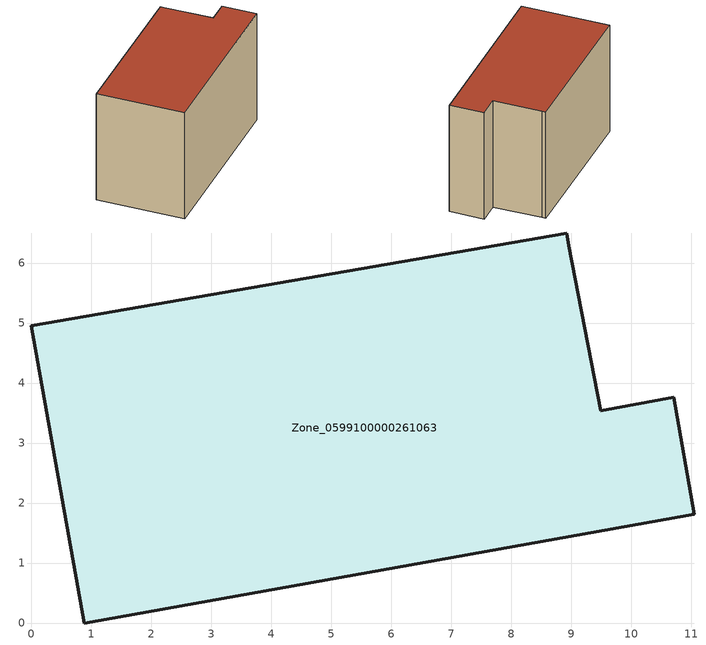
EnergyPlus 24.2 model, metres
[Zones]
Zone_0599100000261063
 floor ground (C_G): 8.96,6.29 9.49,3.54 10.71,3.76 11.05,1.81 0.88,0 0,4.96 8.92,6.5 z0
 wall outside (C_F): 0.88,0 11.05,1.81 10.71,3.76 9.49,3.54 8.96,6.29 8.92,6.5 0,4.96 0.88,0 z0:6.74
 roof outside (C_R): 9.49,3.54 8.96,6.29 8.92,6.5 0,4.96 0.88,0 11.05,1.81 10.71,3.76 z6.74
[BUILDING]
Pand.0599100000261063: North Axis=0; Terrain=City; Loads Convergence Tolerance Value=0.04; Temperature Convergence Tolerance Value=0.4; Solar Distribution=FullExterior; Maximum Number of Warmup Days=25; Minimum Number of Warmup Days=1
[Site:Location]
Rotterdam.The.Hague.AP_ZH_NLD Design_Conditions: Latitude=51.96; Longitude=4.45; Time Zone=1; Elevation=-4.5
[SITE:GROUNDTEMPERATURE:BUILDINGSURFACE]
18, 18, 18, 18, 18, 18, 18, 18, 18, 18, 18, 18
[MATERIAL] Thermal Absorptance=0.9; Solar Absorptance=0.7; Visible Absorptance=0.7
Name | Roughness | Thickness | Conductivity | Density | Specific Heat
G.TI.1946 | MediumSmooth | 0.15 | 1 | 540 | 1210
F.TI.1946 | Rough | 0.3 | 0.857143 | 1920 | 840
R.TI.1946 | MediumRough | 0.2 | 0.1 | 1500 | 1000
[CONSTRUCTION]
C_G: G.TI.1946
C_F: F.TI.1946
C_R: R.TI.1946
[ZONE]
Zone_0599100000261063: Type=1; Multiplier=1; Ceiling Height=Autocalculate; Volume=Autocalculate; Floor Area=autocalculate; Part of Total Floor Area=Yes
[ZONEINFILTRATION:DESIGNFLOWRATE]
Infil_Zone_0599100000261063: Zone or ZoneList or Space or SpaceList=Zone_0599100000261063; Schedule=AlwaysOn; Design Flow Rate Calculation Method=Flow/Area; Flow Rate per Floor Area=0.003; Constant Term Coefficient=1; Temperature Term Coefficient=0; Velocity Term Coefficient=0; Velocity Squared Term Coefficient=0
[HVACTEMPLATE:ZONE:IDEALLOADSAIRSYSTEM]
Zone_0599100000261063: Maximum Heating Supply Air Temperature=50; Minimum Cooling Supply Air Temperature=13; Maximum Heating Supply Air Humidity Ratio=0.0156; Minimum Cooling Supply Air Humidity Ratio=0.0077; Heating Limit=NoLimit; Cooling Limit=NoLimit; Dehumidification Control Type=ConstantSensibleHeatRatio; Cooling Sensible Heat Ratio=0.7; Dehumidification Setpoint=60; Humidification Control Type=None; Humidification Setpoint=30; Outdoor Air Method=None; Outdoor Air Flow Rate per Person=0.00944; Outdoor Air Flow Rate per Zone Floor Area=0; Outdoor Air Flow Rate per Zone=0; Demand Controlled Ventilation Type=None; Outdoor Air Economizer Type=NoEconomizer; Heat Recovery Type=None; Sensible Heat Recovery Effectiveness=0.7; Latent Heat Recovery Effectiveness=0.65
[ZONECONTROL:THERMOSTAT]
ThermostatControl_Zone_0599100000261063: Zone or ZoneList=Zone_0599100000261063; Control Type Schedule=DualSetpointControlType; Control 1=Thermostat_Zone_0599100000261063; Temperature Difference Between Cutout And Setpoint=0
[THERMOSTATSETPOINT:DUALSETPOINT]
Thermostat_Zone_0599100000261063: Heating Setpoint Temperature Schedule=HeatingSetpoint_Zone_0599100000261063; Cooling Setpoint Temperature Schedule=CoolingSetpoint_Zone_0599100000261063
[SCHEDULE:COMPACT]
HeatingSetpoint_Zone_0599100000261063: Through: 12/31, For: AllDays, Until: 24:00, 21
CoolingSetpoint_Zone_0599100000261063: Through: 12/31, For: AllDays, Until: 24:00, 24
DualSetpointControlType: Through: 12/31, For: AllDays, Until: 24:00, 4
AlwaysOn: Through: 12/31, For: AllDays, Until: 24:00, 1
